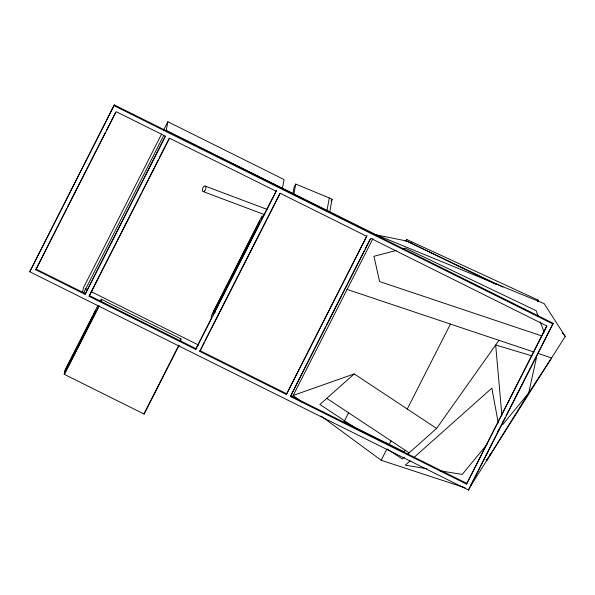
<?xml version="1.0" encoding="UTF-8"?>
<svg xmlns="http://www.w3.org/2000/svg" width="595" height="595" viewBox="0 0 595 595"><rect width="100%" height="100%" fill="white"/><g stroke="black" fill="none" stroke-linecap="round" stroke-linejoin="round"><path stroke-width="0.89" d="M29.75 271.766L114.322 104.928L553.112 323.234L552.971 324.022L468.54 490.072L29.75 271.766L114.322 104.928M35.789 269.818L116.196 111.681L165.507 136.21L85.1 294.346L35.789 269.818L66.662 208.585M179.08 345.39L144.154 414.068L64.2 374.292L64.929 370.328L97.744 305.793M82.638 292.138L83.434 287.779L161.565 134.128M85.1 294.346L165.232 136.248M89.124 296.355L89.272 295.559L195.948 348.633L195.8 349.429L89.124 296.355L169.538 138.219L276.214 191.292L195.8 349.429M100.674 301.546L101.113 299.173L181.066 338.949L180.627 341.322M100.934 301.658L101.358 299.345M282.447 188.251L284.046 179.541L167.864 121.737L166.265 130.446L375.036 234.311L544.105 303.569L565.25 336.376L469.224 488.212M144.154 414.068L144.444 412.484M180.382 341.188L180.806 338.875M199.831 351.429L280.238 193.293L366.788 236.349L286.381 394.492L199.831 351.429L204.159 342.4M213.836 310.679L213.032 315.03L259.271 224.099L259.926 220.537L213.687 311.468L215.301 312.271M276.214 191.292L276.355 190.497L261.279 220.15L262.083 215.792L211.827 314.629L211.024 318.987L195.606 349.31M292.881 193.695L294.034 187.418L295.722 184.093L329.288 197.942L332.055 199.325L329.771 211.79M293.915 193.955L295.722 184.093M286.381 394.492L366.937 235.561M290.405 396.493L370.811 238.357L546.931 325.978L466.525 484.114L290.405 396.493L325.495 326.982M326.997 210.414L329.288 197.942M374.984 234.608L406.563 240.982L503.02 287.088M495.665 284.246L406.563 240.982L406.831 239.554L538.044 300.051L538.631 301.762M466.525 484.114L546.656 326.015M468.54 490.072L469.522 487.625M537.724 301.791L538.044 300.051M536.571 357.26L528.71 392.931L486.77 460.463L485.944 459.757M406.34 240.544L406.831 239.554M67.503 206.926L105.397 132.41M106.237 130.759L115.497 112.544M163.662 130L167.864 121.737M83.516 293.186L163.744 135.407M89.689 294.733L141.052 193.725M141.893 192.066L158.315 159.78M159.155 158.121L169.263 138.248M75.267 350.648L65.175 370.507L64.461 374.367L98.963 306.514M76.108 348.99L78.213 344.855M79.053 343.203L92.523 316.719M93.363 315.067L95.468 310.932M64.2 374.292L99.127 305.614M179.802 341.433L180.642 339.775M143.916 413.889L178.835 345.212M205 340.757L274.942 203.207M275.775 201.564L279.962 193.323M331.043 201.318L332.055 199.325M326.335 325.324L346.959 284.752M347.807 283.101L364.222 250.807M365.062 249.156L370.12 239.22M292.234 397.348L372.879 238.744M348.596 412.796L343.94 421.937L404.325 451.984L405.21 450.251M465.238 487.833L381.187 460.285L387.003 448.853M391.056 440.888L389.026 444.874L385.969 442.851M407.263 409.01L450.452 324.074M470.362 485.974L505.229 417.407M506.07 415.756L540.937 347.19M541.777 345.539L553.112 323.234M486.77 460.463L488.517 457.198M489.395 455.562L490.265 453.933M407.783 454.082L436.596 428.422L498.967 340.333M487.037 444.346L462.233 474.431L439.653 470.764M497.665 431.457L499.436 429.307M436.596 428.422L354.204 373.913L319.902 404.466L357.32 429.218M404.355 457.139L402.294 458.976L387.769 449.359M410.171 460.88L405.321 465.193L427.002 468.711M413.629 457.793L491.849 388.133L498.283 423.045M354.204 373.913L293.09 395.474L301.903 401.952M396.307 250.45L373.943 256.311L379.61 281.576L541.629 335.87M402.57 248.814L405.255 248.115L536.102 310.649L538.021 315.819M404.726 240.834L406.563 240.982M532.123 355.929L495.672 344.996L501.89 415.37M347.019 289.415L534.05 352.091M537.56 353.266L551.595 357.967L528.71 392.931L502.708 424.629L502.463 421.848M205.104 186.071L267.527 209.552M203.222 191.59L264.775 214.743M410.55 242.485L412.231 243.258M114.181 105.724L552.971 324.022M85.092 288.605L87.584 289.847M91.734 291.914L198.789 345.174M35.931 269.022L85.241 293.558M199.972 350.634L286.522 393.697M290.553 395.697L466.666 483.319M326.759 398.353L409.159 452.862M321.017 416.017L381.187 460.285M562.29 332.88L565.25 336.376M540.267 321.843L544.113 332.181M204.576 191.062A2.916 1.562 -69.4 0 0 205.468 186.272A2.916 1.562 -69.4 0 0 202.456 189.165A2.916 1.562 -69.4 0 0 204.576 191.062"/></g></svg>
